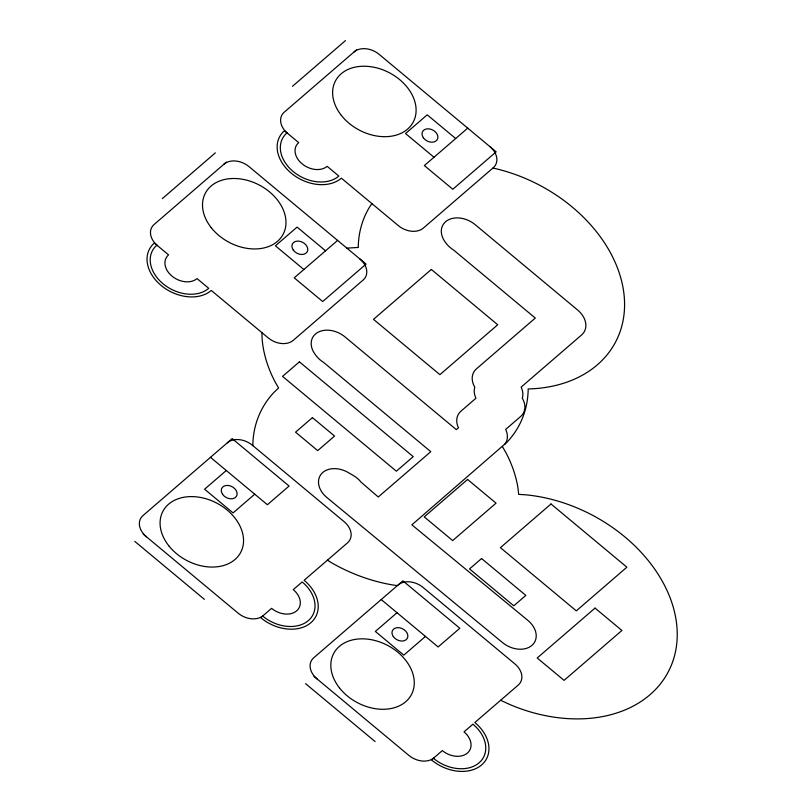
<?xml version="1.0" encoding="UTF-8"?>
<svg xmlns="http://www.w3.org/2000/svg" width="812" height="812" viewBox="0 0 812 812"><rect width="100%" height="100%" fill="white"/><g stroke="black" fill="none" stroke-linecap="round" stroke-linejoin="round"><path stroke-width="1.22" d="M371.926 203.619L369.572 207.06A140.344 103.307 27.8 0 0 358.275 246.148L358.305 247.437L346.897 248.137M504.729 444.377L505.267 443.697A22.208 16.341 27.8 0 0 506.262 430.746L505.673 429.416L520.583 416.556A22.208 16.341 27.8 0 0 522.989 399.453L522.268 398.164L522.593 396.987A22.208 16.341 27.8 0 0 521.72 388.461L521.131 387.121L581.575 334.97A22.208 16.341 27.8 0 0 577.586 309.991L475.152 224.65A22.208 16.341 27.8 0 0 448.528 219.788A22.208 16.341 27.8 0 0 444.052 240.322A35.829 26.37 27.8 0 0 445.879 242.971A22.208 16.341 27.8 0 0 453.634 250.066L535.291 318.071L476.502 368.8A22.208 16.341 27.8 0 0 474.096 385.893L474.817 387.182L474.492 388.369A22.208 16.341 27.8 0 0 475.355 396.885L475.954 398.225L461.043 411.085A22.208 16.341 27.8 0 0 457.866 426.452L458.465 427.792L456.324 429.629L345.029 336.929A22.208 16.341 27.8 0 0 318.405 332.057A22.208 16.341 27.8 0 0 313.929 352.591A35.829 26.37 27.8 0 0 315.767 355.24A22.208 16.341 27.8 0 0 323.521 362.335L430.786 451.675L378.26 496.995L361.086 482.186A22.208 16.341 27.8 0 0 353.047 475.324L348.196 472.513A22.208 16.341 27.8 0 0 321.45 473.812A22.208 16.341 27.8 0 0 326.789 497.441L502.496 642.566A22.208 16.341 27.8 0 0 532.002 645.327A22.208 16.341 27.8 0 0 527.8 620.327L411.867 524.836L506.952 442.256A140.344 103.307 27.8 0 0 528.165 390.196L528.135 388.918L529.657 388.918A140.344 103.307 27.8 0 0 623.383 289.732A140.344 103.307 27.8 0 0 494.457 168.388L492.894 168.074M162.339 198.615L215.342 152.869M292.452 86.336L345.465 40.6M226.416 162.085L154.128 224.457A18.849 13.875 27.8 0 0 157.508 245.671M356.529 49.816L284.241 112.188A18.849 13.875 27.8 0 0 287.631 133.401M337.599 240.413L294.228 277.836L322.689 301.536L366.06 264.113L249.071 166.663A18.849 13.875 27.8 0 0 224 164.166M467.722 128.144L424.351 165.567L452.802 189.267L496.173 151.844L379.194 54.394A18.849 13.875 27.8 0 0 354.123 51.897M226.284 470.503L204.604 489.21L233.054 512.92L254.745 494.203M397.017 612.725L375.337 631.442L403.787 655.142L425.478 636.435M397.393 585.604L393.384 585.066A140.344 103.307 27.8 0 1 332.209 563.132L327.409 560.199M500.618 700.279L510.017 704.603A140.344 103.307 27.8 0 0 676.975 641.165A140.344 103.307 27.8 0 0 526.247 494.853L518.675 494.356L517.954 487.941A140.344 103.307 27.8 0 0 505.988 452.802L502.425 446.58M455.674 138.537L427.213 114.827L405.533 133.544L433.984 157.244M325.551 250.806L297.101 227.106L275.41 245.813L303.871 269.513M210.481 457.329L267.392 504.739L289.082 486.033L232.171 438.622L143.013 515.549A18.849 13.875 27.8 0 0 146.393 536.752M381.214 599.56L438.125 646.961L459.815 628.255L402.904 580.844L313.747 657.771A18.849 13.875 27.8 0 0 317.127 678.984M143.237 534.123L238.089 613.131A18.849 13.875 27.8 0 0 263.159 615.628M313.97 676.345L408.822 755.363A18.849 13.875 27.8 0 0 433.892 757.86M134.802 541.401L204.36 599.337M305.535 683.623L375.093 741.569M261.961 332.676L262.063 337.904A140.344 103.307 27.8 0 0 275.024 381.762L278.577 387.994L274.05 392.308A140.344 103.307 27.8 0 0 252.836 444.367L252.867 445.646M286.991 132.874A34.358 25.284 27.8 0 0 293.162 171.515A34.358 25.284 27.8 0 0 338.848 176.062L327.145 166.318A18.849 13.875 27.8 0 1 302.074 163.821A18.849 13.875 27.8 0 1 298.694 142.618L284.464 130.762A37.707 27.75 27.8 0 0 291.234 173.179A37.707 27.75 27.8 0 0 341.375 178.173L398.286 225.584A18.849 13.875 27.8 0 0 423.356 228.081L493.239 167.779A18.849 13.875 27.8 0 0 489.849 146.576M156.878 245.143A34.358 25.284 27.8 0 0 163.05 283.784A34.358 25.284 27.8 0 0 208.725 288.341L197.032 278.587A18.849 13.875 27.8 0 1 171.961 276.1A18.849 13.875 27.8 0 1 168.571 254.887L154.351 243.032A37.707 27.75 27.8 0 0 161.121 285.448A37.707 27.75 27.8 0 0 211.262 290.442L268.173 337.853A18.849 13.875 27.8 0 0 293.244 340.35L363.116 280.059A18.849 13.875 27.8 0 0 359.736 258.845M262.672 616.044A34.358 25.284 27.8 0 0 308.357 620.591A34.358 25.284 27.8 0 0 302.196 581.95L293.274 589.644A18.849 13.875 27.8 0 1 296.664 610.847A18.849 13.875 27.8 0 1 271.594 608.35L260.743 617.709A37.707 27.75 27.8 0 0 310.894 622.702A37.707 27.75 27.8 0 0 304.124 580.286L347.495 542.863A18.849 13.875 27.8 0 0 344.105 521.659L252.42 445.28A18.849 13.875 27.8 0 0 227.35 442.784M433.405 758.276A34.358 25.284 27.8 0 0 479.09 762.823A34.358 25.284 27.8 0 0 472.929 724.172L464.007 731.866A18.849 13.875 27.8 0 1 467.397 753.079A18.849 13.875 27.8 0 1 442.327 750.582L431.487 759.93A37.707 27.75 27.8 0 0 481.628 764.924A37.707 27.75 27.8 0 0 474.858 722.507L518.229 685.084A18.849 13.875 27.8 0 0 514.838 663.881L423.153 587.502A18.849 13.875 27.8 0 0 398.083 585.005M299.415 361.837L282.546 376.382L396.368 471.204L413.237 456.648L299.415 361.837M431.334 269.452L373.5 319.349L439.901 374.657L497.726 324.759L431.334 269.452M312.427 417.622L295.558 432.177L317.695 450.619L334.564 436.064L312.427 417.622M467.59 479.456L424.219 516.879L452.67 540.579L496.041 503.156L467.59 479.456M481.577 558.534L469.529 568.928L513.793 605.803L525.841 595.409L481.577 558.534M551.003 503.988L500.405 547.653L576.287 610.868L626.884 567.202L551.003 503.988M595.034 608.087L537.199 657.994L564.076 680.375L621.911 630.477L595.034 608.087M423.367 137.756A8.384 6.171 27.8 0 0 437.11 139.867A8.384 6.171 27.8 0 0 429.426 128.915A8.384 6.171 27.8 0 0 423.367 137.756M341.334 115.385A43.99 32.378 27.8 0 0 412.983 122.51A43.99 32.378 27.8 0 0 368.78 66.462A43.99 32.378 27.8 0 0 341.334 115.385M293.254 250.025A8.384 6.171 27.8 0 0 306.997 252.136A8.384 6.171 27.8 0 0 299.303 241.184A8.384 6.171 27.8 0 0 293.254 250.025M211.221 227.654A43.99 32.378 27.8 0 0 282.86 234.79A43.99 32.378 27.8 0 0 238.667 178.731A43.99 32.378 27.8 0 0 211.221 227.654M222.6 494.366A8.384 6.171 27.8 0 0 236.333 496.477A8.384 6.171 27.8 0 0 228.649 485.525A8.384 6.171 27.8 0 0 222.6 494.366M168.784 545.765A43.99 32.378 27.8 0 0 240.423 552.901A43.99 32.378 27.8 0 0 196.23 496.842A43.99 32.378 27.8 0 0 168.784 545.765M393.333 636.598A8.384 6.171 27.8 0 0 407.066 638.709A8.384 6.171 27.8 0 0 399.382 627.747A8.384 6.171 27.8 0 0 393.333 636.598M339.517 687.987A43.99 32.378 27.8 0 0 411.156 695.123A43.99 32.378 27.8 0 0 366.963 639.074A43.99 32.378 27.8 0 0 339.517 687.987"/></g></svg>
